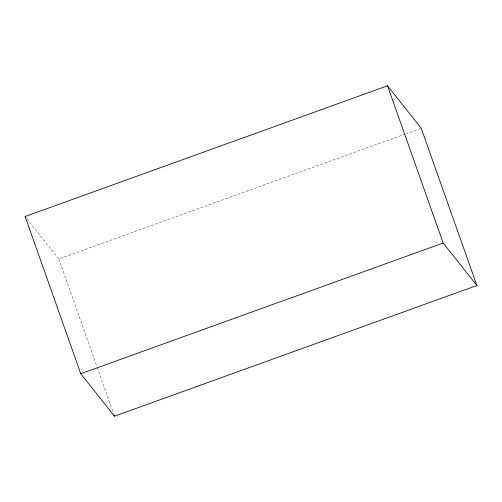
<?xml version="1.0" encoding="UTF-8"?>
<svg xmlns="http://www.w3.org/2000/svg" width="502" height="502" viewBox="0 0 502 502"><rect width="100%" height="100%" fill="white"/><g stroke="black" fill="none" stroke-linecap="round" stroke-linejoin="round"><path stroke-width="0.38" stroke-dasharray="2.51 1.88" d="M27.026 218.922L58.822 258.976L405.032 134.122M405.767 133.858L420.5 128.543M58.822 258.976L96.974 366.742M97.237 367.483L113.439 413.246"/><path stroke-width="0.75" d="M25.1 216.5L387.513 85.798L421.234 128.28L476.9 285.5L114.487 416.202L80.766 373.72L25.1 216.5L26.066 217.711M80.766 373.72L443.178 243.024L476.9 285.5M387.513 85.798L443.178 243.024M113.96 414.721L114.487 416.202"/></g></svg>
